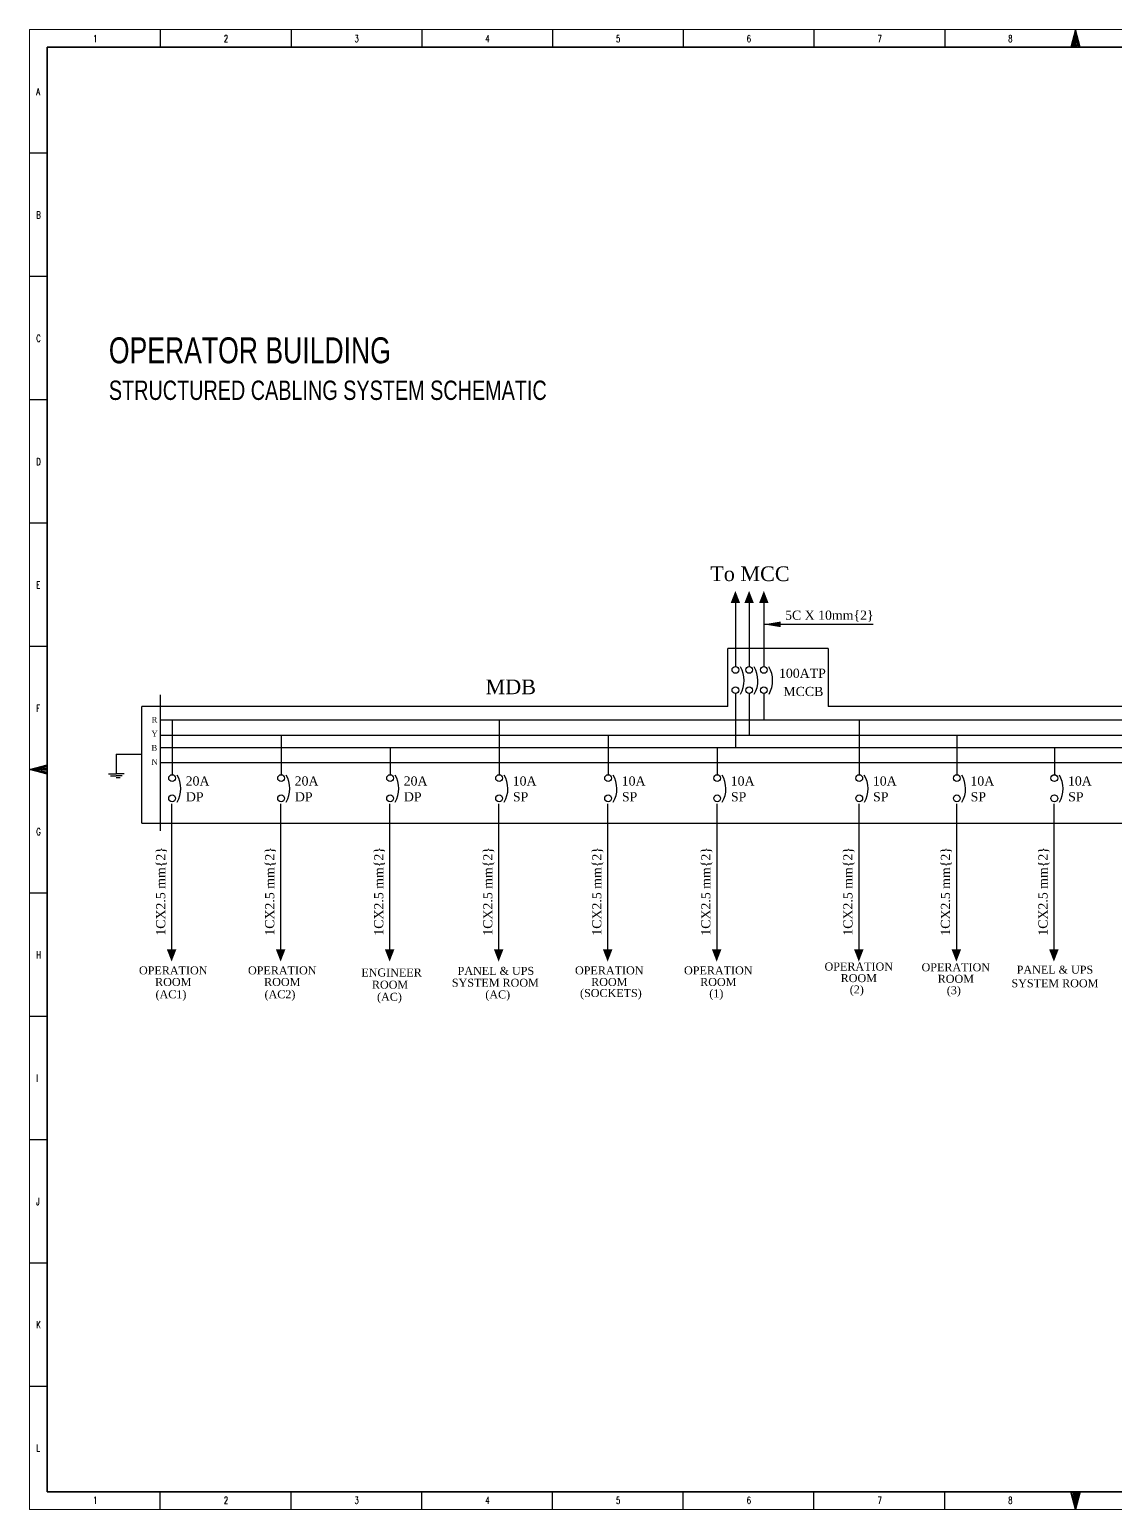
# Model space of a CAD drawing. Header units: inches. Extents: x 62 to 3150, y -3 to 634.
# Drawn here: x 2249 to 2717, y -3 to 634 of the extents above; entities that cross this region are included whole.
import ezdxf

# ---------------------------------------------------------------- set-up
doc = ezdxf.new("R2010")
doc.units = ezdxf.units.IN
doc.header["$MEASUREMENT"] = 0
doc.styles.add('B', font='times.ttf')
doc.styles.add('Swiss721', font='swisscl.ttf')
doc.styles.add('TEG BORDER', font='txt_qlt.shx', dxfattribs={"width": 0.7, "bigfont": 'hztxt.shx'})

# ---------------------------------------------------------------- blocks, each defined once
blk = doc.blocks.new('EARTH')
for p, q in [((0, 0), (-25.6, 0)), ((0, 0), (0, -19.6)), ((-7.9, -19.6), (0, -19.6)), ((-5.9, -21.6), (0, -21.6)), ((-4, -23.6), (0, -23.6)), ((7.9, -19.6), (0, -19.6)), ((5.9, -21.6), (0, -21.6))]:
    blk.add_line(p, q)
blk = doc.blocks.new('252 BORDER A2')
for p, q in [((37.12, 420), (37.12, 415)), ((74.25, 420), (74.25, 415)), ((111.38, 420), (111.38, 415)), ((148.5, 420), (148.5, 415)), ((185.63, 420), (185.63, 415)), ((222.75, 420), (222.75, 415)), ((259.88, 420), (259.88, 415)), ((297, 420), (297, 415)), ((0, 385), (5, 385)), ((0, 350), (5, 350)), ((0, 315), (5, 315)), ((0, 280), (5, 280)), ((0, 245), (5, 245)), ((5, 210), (0, 210)), ((1.25, 210), (3.75, 210)), ((0, 175), (5, 175)), ((0, 140), (5, 140)), ((0, 105), (5, 105)), ((0, 70), (5, 70)), ((0, 35), (5, 35)), ((37.12, 0), (37.12, 5)), ((74.25, 0), (74.25, 5)), ((111.38, 0), (111.38, 5)), ((148.5, 0), (148.5, 5)), ((185.63, 0), (185.63, 5)), ((222.75, 0), (222.75, 5)), ((259.88, 0), (259.88, 5)), ((297, 0), (297, 5))]:
    blk.add_line(p, q)
at = {"linetype": 'Continuous'}
for p, q in [((489, 415), (5, 415)), ((5, 415), (5, 5)), ((5, 5), (489, 5))]:
    blk.add_line(p, q, dxfattribs=at)
at = {"color": 5, "lineweight": 15}
blk.add_lwpolyline([(0, 420), (594, 420), (594, 0), (0, 0)], close=True, dxfattribs=at)
for points in [[(297, 420), (295.66, 415), (298.34, 415), (297, 420), (296, 415), (296.33, 415), (297, 420), (296.67, 415), (297.33, 415), (297, 420), (297.67, 415), (298, 415), (297, 420)], [(0, 210), (5, 211.34), (5, 208.66), (0, 210), (5, 211), (5, 210.67), (0, 210), (5, 210.33), (5, 209.67), (0, 210), (5, 209.33), (5, 209), (0, 210)], [(297, 0), (295.66, 5), (298.34, 5), (297, 0), (296, 5), (296.33, 5), (297, 0), (296.67, 5), (297.33, 5), (297, 0), (297.67, 5), (298, 5), (297, 0)]]:
    blk.add_lwpolyline(points)
blk.add_lwpolyline([(5, 415), (589, 415), (589, 5), (5, 5)], close=True)
at = {"char_height": 2, "width": 2, "style": 'TEG BORDER'}
for s, insert, attachment_point in [('1', (18.05, 418.41), 1), ('2', (55.17, 418.41), 1), ('3', (92.3, 418.41), 1), ('4', (129.42, 418.41), 1), ('5', (166.55, 418.41), 1), ('6', (203.67, 418.41), 1), ('7', (240.8, 418.41), 1), ('8', (277.92, 418.41), 1), ('A', (1.91, 403.39), 1), ('B', (1.91, 368.39), 1), ('C', (1.91, 333.39), 1), ('D', (1.91, 298.39), 1), ('E', (1.91, 263.39), 1), ('F', (1.91, 228.39), 1), ('G', (1.91, 193.39), 1), ('H', (1.91, 158.39), 1), ('I', (1.91, 123.39), 1), ('J', (1.91, 88.39), 1), ('K', (1.91, 53.39), 1), ('L', (1.91, 18.39), 1), ('1', (18.05, 1.59), 7), ('2', (55.17, 1.59), 7), ('3', (92.3, 1.59), 7), ('4', (129.42, 1.59), 7), ('5', (166.55, 1.59), 7), ('6', (203.67, 1.59), 7), ('7', (240.8, 1.59), 7), ('8', (277.92, 1.59), 7)]:
    blk.add_mtext(s, dxfattribs=dict(at, insert=insert, attachment_point=attachment_point))

msp = doc.modelspace()

# ---------------------------------------------------------------- linework, layer by layer
for p, q in [((2552.86, 388.67), (2552.86, 359.65)), ((2558.77, 388.67), (2558.77, 359.65)), ((2565.11, 388.67), (2565.11, 359.65)), ((2565.11, 377.71), (2612.22, 377.71)), ((2305.36, 288.86), (2305.36, 347.38)), ((2552.86, 347.93), (2552.86, 324.75)), ((2558.77, 347.93), (2558.77, 330.08)), ((2565.11, 347.93), (2565.11, 336.57)), ((2305.36, 336.57), (2775.66, 336.57)), ((2310.29, 336.57), (2310.29, 313)), ((2451.11, 336.57), (2451.11, 313)), ((2606.2, 336.57), (2606.2, 313)), ((2606.2, 336.57), (2606.2, 313)), ((2305.36, 330.08), (2775.66, 330.08)), ((2357.23, 330.08), (2357.23, 313)), ((2498.05, 330.08), (2498.05, 313)), ((2498.05, 330.08), (2498.05, 313)), ((2648.2, 330.08), (2648.2, 313)), ((2648.2, 330.08), (2648.2, 313)), ((2305.36, 324.75), (2775.66, 324.74)), ((2404.17, 324.75), (2404.17, 313)), ((2544.99, 324.75), (2544.99, 313)), ((2544.99, 324.75), (2544.99, 313)), ((2690.2, 324.74), (2690.2, 313)), ((2690.2, 324.74), (2690.2, 313)), ((2305.36, 318.26), (2775.66, 318.25)), ((2310.1, 300.4), (2310.1, 237)), ((2357.04, 300.4), (2357.04, 237)), ((2403.98, 300.4), (2403.98, 237)), ((2450.92, 300.4), (2450.92, 237)), ((2497.86, 300.4), (2497.86, 236.99)), ((2497.86, 300.4), (2497.86, 236.99)), ((2544.8, 300.4), (2544.8, 236.99)), ((2544.8, 300.4), (2544.8, 236.99)), ((2606.01, 300.4), (2606.01, 236.99)), ((2606.01, 300.4), (2606.01, 236.99)), ((2648.01, 300.4), (2648.01, 236.99)), ((2648.01, 300.4), (2648.01, 236.99)), ((2690.01, 300.4), (2690.01, 236.99)), ((2690.01, 300.4), (2690.01, 236.99))]:
    msp.add_line(p, q)
at = {"ltscale": 0.01}
for p, q in [((2592.77, 367.32), (2549.56, 367.32)), ((2549.56, 342.38), (2549.56, 367.32)), ((2592.77, 367.32), (2592.77, 342.38)), ((2549.56, 342.38), (2297.31, 342.38)), ((2297.31, 292.18), (2297.31, 342.38)), ((2958.23, 342.38), (2592.77, 342.38)), ((2297.31, 292.18), (2955.63, 292.2))]:
    msp.add_line(p, q, dxfattribs=at)
for points in [[(2552.86, 392.11, 0, 4.07, 0), (2552.86, 386.88, 4.07, 4.07, 0)], [(2558.77, 392.11, 0, 4.07, 0), (2558.77, 386.88, 4.07, 4.07, 0)], [(2565.11, 392.11, 0, 4.07, 0), (2565.11, 386.88, 4.07, 4.07, 0)], [(2310.1, 232.55, 0, 4.07, 0), (2310.1, 237.78, 4.07, 4.07, 0)], [(2357.04, 232.55, 0, 4.07, 0), (2357.04, 237.78, 4.07, 4.07, 0)], [(2403.98, 232.55, 0, 4.07, 0), (2403.98, 237.78, 4.07, 4.07, 0)], [(2450.92, 232.54, 0, 4.07, 0), (2450.92, 237.78, 4.07, 4.07, 0)], [(2497.86, 232.54, 0, 4.07, 0), (2497.86, 237.78, 4.07, 4.07, 0)], [(2497.86, 232.54, 0, 4.07, 0), (2497.86, 237.78, 4.07, 4.07, 0)], [(2544.8, 232.54, 0, 4.07, 0), (2544.8, 237.78, 4.07, 4.07, 0)], [(2544.8, 232.54, 0, 4.07, 0), (2544.8, 237.78, 4.07, 4.07, 0)], [(2606.01, 232.54, 0, 4.07, 0), (2606.01, 237.78, 4.07, 4.07, 0)], [(2606.01, 232.54, 0, 4.07, 0), (2606.01, 237.78, 4.07, 4.07, 0)], [(2648.01, 232.54, 0, 4.07, 0), (2648.01, 237.78, 4.07, 4.07, 0)], [(2648.01, 232.54, 0, 4.07, 0), (2648.01, 237.78, 4.07, 4.07, 0)], [(2690.01, 232.54, 0, 4.07, 0), (2690.01, 237.78, 4.07, 4.07, 0)], [(2690.01, 232.54, 0, 4.07, 0), (2690.01, 237.78, 4.07, 4.07, 0)]]:
    msp.add_lwpolyline(points, format="xyseb")
for centre in [(2552.86, 358.1), (2558.77, 358.1), (2565.11, 358.1), (2552.86, 349.38), (2558.77, 349.38), (2565.11, 349.38), (2310.29, 311.55), (2357.23, 311.55), (2404.17, 311.55), (2451.11, 311.54), (2498.05, 311.54), (2498.05, 311.54), (2544.99, 311.54), (2544.99, 311.54), (2606.2, 311.54), (2606.2, 311.54), (2648.2, 311.54), (2648.2, 311.54), (2690.2, 311.54), (2690.2, 311.54), (2310.29, 302.83), (2357.23, 302.83), (2404.17, 302.83), (2451.11, 302.83), (2498.05, 302.83), (2498.05, 302.83), (2544.99, 302.83), (2544.99, 302.83), (2606.2, 302.83), (2606.2, 302.83), (2648.2, 302.83), (2648.2, 302.83), (2690.2, 302.82), (2690.2, 302.82)]:
    msp.add_circle(centre, 1.45)
for centre in [(2545.05, 353.52), (2550.97, 353.52), (2557.31, 353.52), (2302.49, 306.97), (2349.43, 306.97), (2396.37, 306.97), (2443.31, 306.96), (2490.25, 306.96), (2490.25, 306.96), (2537.19, 306.96), (2537.19, 306.96), (2598.4, 306.96), (2598.4, 306.96), (2640.39, 306.96), (2640.39, 306.96), (2682.39, 306.96), (2682.39, 306.96)]:
    msp.add_arc(centre, 11.59, 329.91458, 30.57493)
msp.add_solid([(2572.35, 376.5), (2572.35, 378.91), (2565.11, 377.71)])

# ---------------------------------------------------------------- block references
for name, p, xscale, yscale, zscale in [('252 BORDER A2', (2248.94, -3.19), 1.5163271442, 1.5163271442, 1.5163271442), ('EARTH', (2286.28, 321.78), -0.4305638937569223, 0.430563893760508, 0.43056389376)]:
    msp.add_blockref(name, p, dxfattribs=dict(xscale=xscale, yscale=yscale, zscale=zscale))

# ---------------------------------------------------------------- texts
at = {"style": 'B'}
for s, height, p in [('To MCC', 6.308, (2542.07, 396.32)), ('5C X 10mm{2}', 3.9424, (2574.26, 379.68)), ('100ATP', 3.942, (2571.63, 354.68)), ('MDB', 6.308, (2445.29, 347.65)), ('MCCB', 3.942, (2573.53, 346.85)), ('R', 2.46, (2301.48, 335.43)), ('Y', 2.46, (2301.44, 329.43)), ('B', 2.46, (2301.44, 323.32)), ('N', 2.46, (2301.44, 317.21)), ('20A', 3.942, (2316.15, 308.32)), ('20A', 3.942, (2363.09, 308.32)), ('20A', 3.942, (2410.03, 308.32)), ('10A', 3.942, (2456.97, 308.32)), ('10A', 3.942, (2503.91, 308.32)), ('10A', 3.942, (2503.91, 308.32)), ('10A', 3.942, (2550.85, 308.32)), ('10A', 3.942, (2550.85, 308.32)), ('10A', 3.942, (2612.06, 308.32)), ('10A', 3.942, (2612.06, 308.32)), ('10A', 3.942, (2654.06, 308.32)), ('10A', 3.942, (2654.06, 308.32)), ('10A', 3.942, (2696.06, 308.32)), ('10A', 3.942, (2696.06, 308.32)), ('DP', 3.942, (2316.24, 301.53)), ('DP', 3.942, (2363.18, 301.53)), ('DP', 3.942, (2410.12, 301.53)), ('SP', 3.942, (2457.06, 301.53)), ('SP', 3.942, (2504, 301.53)), ('SP', 3.942, (2504, 301.53)), ('SP', 3.942, (2550.94, 301.53)), ('SP', 3.942, (2550.94, 301.53)), ('SP', 3.942, (2612.15, 301.53)), ('SP', 3.942, (2612.15, 301.53)), ('SP', 3.942, (2654.15, 301.53)), ('SP', 3.942, (2654.15, 301.53)), ('SP', 3.942, (2696.15, 301.53)), ('SP', 3.942, (2696.15, 301.53)), ('OPERATION ', 3.444, (2296.05, 227.06)), ('OPERATION ', 3.444, (2342.99, 227.06)), ('ENGINEER ', 3.444, (2391.8, 226.14)), ('PANEL & UPS', 3.4441, (2433.26, 226.85)), ('OPERATION ', 3.444, (2483.81, 227.06)), ('OPERATION ', 3.444, (2530.75, 227.06)), ('OPERATION ', 3.444, (2591.25, 228.72)), ('OPERATION ', 3.444, (2633.03, 228.4)), ('PANEL & UPS', 3.4441, (2673.99, 227.37)), ('ROOM ', 3.444, (2303, 222.08)), ('ROOM ', 3.444, (2349.94, 222.08)), ('ROOM', 3.444, (2396.35, 220.92)), ('SYSTEM ROOM', 3.4441, (2430.78, 221.75)), ('ROOM ', 3.444, (2490.76, 222.08)), ('ROOM ', 3.444, (2537.7, 222.08)), ('ROOM ', 3.444, (2598.2, 223.74)), ('ROOM ', 3.444, (2639.98, 223.43)), ('SYSTEM ROOM', 3.4441, (2671.74, 221.51)), ('(AC1)', 3.444, (2303.17, 216.78)), ('(AC2)', 3.444, (2350.11, 216.78)), ('(AC)', 3.444, (2398.56, 215.69)), ('(AC)', 3.444, (2445.18, 216.71)), ('(SOCKETS)', 3.444, (2485.95, 217.32)), ('(1)', 3.444, (2541.61, 217.18)), ('(2)', 3.444, (2602.11, 218.84)), ('(3)', 3.444, (2643.89, 218.52))]:
    msp.add_text(s, height=height, dxfattribs=at).set_placement(p)
for p in [(2307.37, 243.71), (2354.31, 243.71), (2401.25, 243.71), (2448.2, 243.71), (2495.14, 243.71), (2495.14, 243.71), (2542.08, 243.71), (2542.08, 243.71), (2603.28, 243.71), (2603.28, 243.71), (2645.28, 243.71), (2645.28, 243.71), (2687.28, 243.71), (2687.28, 243.71)]:
    msp.add_text('1CX2.5 mm{2}', height=3.9424, rotation=90, dxfattribs=at).set_placement(p)
at = {"insert": (2283.08, 501.21), "char_height": 11.1627, "width": 294.7739, "attachment_point": 1, "style": 'Swiss721'}
msp.add_mtext('OPERATOR BUILDING\\P{\\H0.74534x;STRUCTURED CABLING SYSTEM SCHEMATIC}', dxfattribs=at)

doc.saveas('drawing.dxf')
